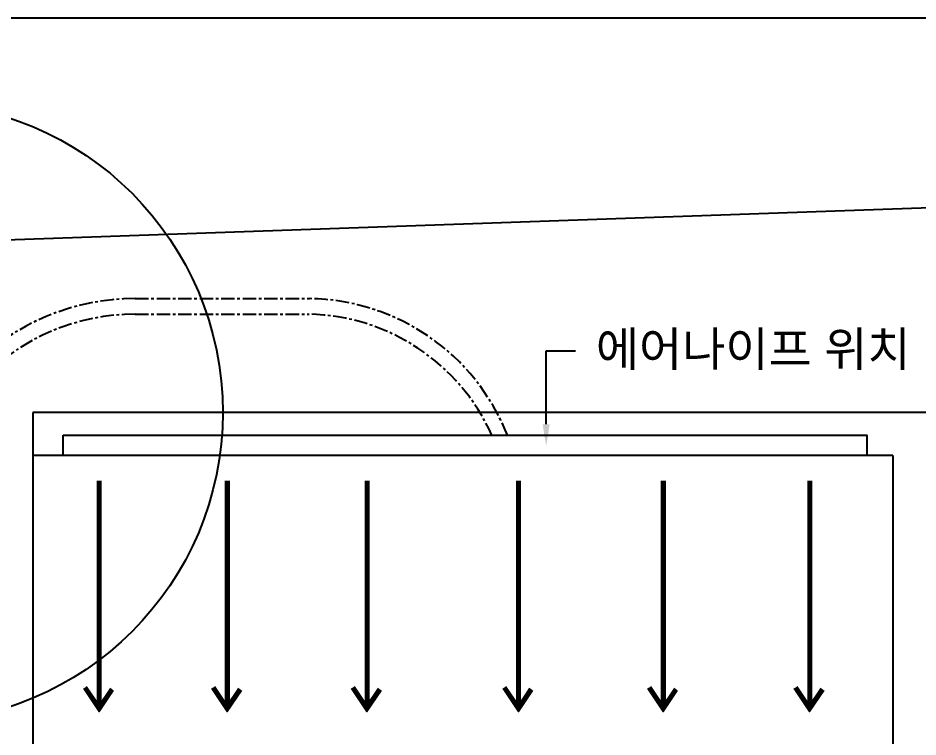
# Model space of a CAD drawing. Header units: millimetres. Extents: x -6 to 705, y -10 to 538.
# Drawn here: x 220.9 to 304.6, y 187 to 253.9 of the extents above; entities that cross this region are included whole.
import ezdxf

# ---------------------------------------------------------------- set-up
doc = ezdxf.new("R2010")
doc.units = ezdxf.units.MM
doc.linetypes.add('CENTER', pattern=[2, 1.25, -0.25, 0.25, -0.25])
doc.styles.get("Standard").update_dxf_attribs({"font": 'GulimChe.ttf'})

msp = doc.modelspace()

# ---------------------------------------------------------------- linework, layer by layer
at = {"color": 252}
msp.add_line((427.49, 253.913), (193.09, 253.913), dxfattribs=at)
for p, q in [((198.285, 232.523), (390.29, 239.228)), ((270.033, 216.134), (270.033, 222.943)), ((270.033, 222.943), (272.758, 222.943)), ((390.29, 217.228), (222.29, 217.228)), ((222.29, 217.228), (222.29, 119.228)), ((302.29, 217.228), (222.29, 217.228)), ((302.29, 213.228), (222.29, 213.228)), ((302.29, 213.228), (302.29, 119.228)), ((228.295, 210.856), (228.295, 189.806)), ((228.44, 210.856), (228.44, 189.806)), ((228.585, 210.856), (228.585, 189.806)), ((240.215, 210.856), (240.215, 189.806)), ((240.36, 210.856), (240.36, 189.806)), ((240.504, 210.856), (240.504, 189.806)), ((253.218, 210.856), (253.218, 189.806)), ((253.363, 210.856), (253.363, 189.806)), ((253.508, 210.856), (253.508, 189.806)), ((267.305, 210.856), (267.305, 189.806)), ((267.45, 210.856), (267.45, 189.806)), ((267.595, 210.856), (267.595, 189.806)), ((280.773, 210.856), (280.773, 189.806)), ((280.918, 210.856), (280.918, 189.806)), ((281.062, 210.856), (281.062, 189.806)), ((294.396, 210.856), (294.396, 189.806)), ((294.54, 210.856), (294.54, 189.806)), ((294.685, 210.856), (294.685, 189.806))]:
    msp.add_line(p, q)
at = {"color": 8, "linetype": 'CENTER'}
for points in [[(200.831, 215.793), (203.213, 215.793, 0.201165), (216.442, 221.341), (216.5, 221.4, -0.201165), (231.799, 227.815), (248.02, 227.815, -0.303837), (266.425, 215.116, -0.223517)], [(200.831, 214.343), (203.213, 214.343, 0.201165), (217.477, 220.324), (217.535, 220.383, -0.201165), (231.799, 226.364), (247.977, 226.364, -0.289575), (264.982, 215.116)]]:
    msp.add_lwpolyline(points, format="xyb", dxfattribs=at)
msp.add_lwpolyline([(225.091, 215.116), (299.866, 215.116), (299.866, 213.228), (225.091, 213.228)], close=True)
for points in [[(229.759, 191.379), (228.44, 189.407), (227.01, 191.55)], [(229.639, 191.46), (228.44, 189.668), (227.131, 191.631)], [(229.519, 191.54), (228.44, 189.928), (227.251, 191.711)], [(241.679, 191.379), (240.36, 189.407), (238.93, 191.55)], [(241.559, 191.46), (240.36, 189.668), (239.05, 191.631)], [(241.438, 191.54), (240.36, 189.928), (239.171, 191.711)], [(254.682, 191.379), (253.363, 189.407), (251.933, 191.55)], [(254.562, 191.46), (253.363, 189.668), (252.054, 191.631)], [(254.442, 191.54), (253.363, 189.928), (252.174, 191.711)], [(268.769, 191.379), (267.45, 189.407), (266.02, 191.55)], [(268.649, 191.46), (267.45, 189.668), (266.141, 191.631)], [(268.529, 191.54), (267.45, 189.928), (266.261, 191.711)], [(282.237, 191.379), (280.918, 189.407), (279.488, 191.55)], [(282.117, 191.46), (280.918, 189.668), (279.608, 191.631)], [(281.996, 191.54), (280.918, 189.928), (279.729, 191.711)], [(295.859, 191.379), (294.54, 189.407), (293.111, 191.55)], [(295.739, 191.46), (294.54, 189.668), (293.231, 191.631)], [(295.619, 191.54), (294.54, 189.928), (293.351, 191.711)]]:
    msp.add_lwpolyline(points)
at = {"color": 1}
msp.add_circle((211.123, 217.228), 28.822, dxfattribs=at)
msp.add_solid([(270.366, 216.134), (270.033, 214.134), (269.7, 216.134)])

# ---------------------------------------------------------------- texts
at = {"insert": (303.932, 224.729), "char_height": 3.2, "attachment_point": 3}
msp.add_mtext('{\\fGulim|b0|i0|c129|p50;에어나이프 위치}', dxfattribs=at)

doc.saveas('drawing.dxf')
